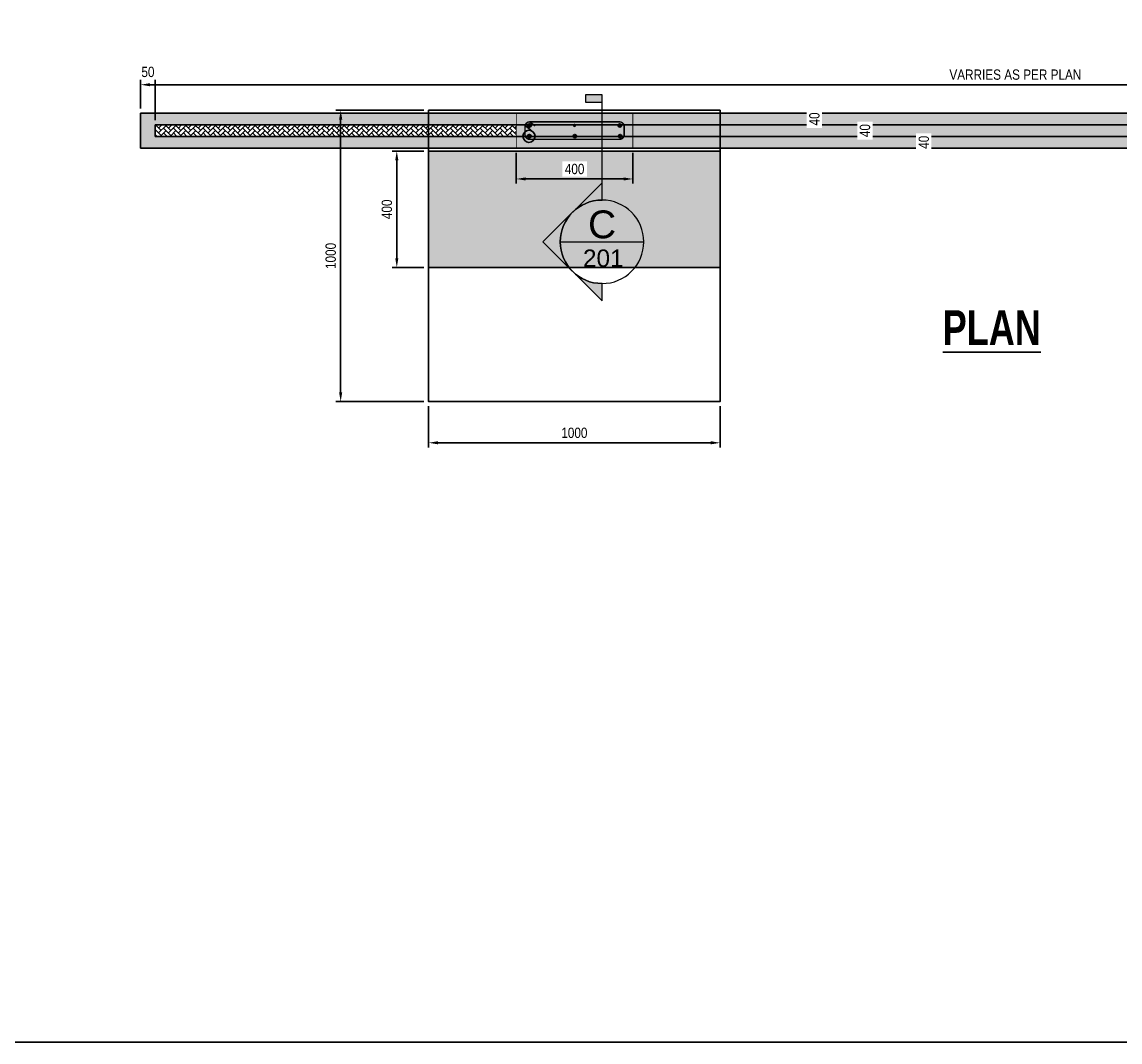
# Model space of a CAD drawing. Header units: centimetres. Extents: x -6122352 to 6876996, y -1694241 to 2592194.
# Drawn here: x 2989539 to 2993305, y -661811 to -658311 of the extents above; entities that cross this region are included whole.
import ezdxf
from ezdxf import colors
from ezdxf.entities.mleader import LeaderData, LeaderLine
from ezdxf.enums import TextEntityAlignment as Align
from ezdxf.math import Vec2, Vec3

# ---------------------------------------------------------------- set-up
doc = ezdxf.new("R2010")
doc.units = ezdxf.units.CM
doc.header["$MEASUREMENT"] = 0
doc.header["$PDMODE"] = 66
doc.header["$PDSIZE"] = 100
doc.linetypes.add('CENTER', pattern=[2, 1.25, -0.25, 0.25, -0.25])
doc.layers.get('Defpoints').update_dxf_attribs({"color": 255, "linetype": 'CENTER'})
doc.layers.add('00-MI-DIM', color=7, linetype='Continuous')
doc.layers.add('SECTION', color=130, linetype='Continuous')
doc.layers.add('EFS-401_dim1-1', color=10, linetype='Continuous', lineweight=5)
doc.layers.add('EFS-501_text1', color=142, linetype='Continuous', lineweight=13)
doc.styles.add('AR_TXT_1', font='swissc.ttf')
doc.styles.add('EFS-Arial', font='arial.ttf')
doc.styles.add('JWC 2.5MM', font='GOTHIC.TTF', dxfattribs={"width": 0.8, "height": 2.5})
doc.styles.add('JWC STD', font='swissc.ttf', dxfattribs={"width": 0.9})
doc.dimstyles.new('JWC Swis', dxfattribs={"dimscale": 25, "dimtxt": 2.2, "dimasz": 2, "dimexe": 1, "dimexo": 1, "dimgap": 1, "dimtad": 1, "dimdec": 0, "dimzin": 0, "dimdsep": 46, "dimtxsty": 'AR_TXT_1', "dimcen": 0, "dimclrd": 1, "dimclre": 1, "dimclrt": 7, "dimadec": 0, "dimazin": 0, "dimtfac": 1, "dimtdec": 0, "dimtix": 1, "dimtofl": 0, "dimtmove": 0, "dimatfit": 3, "dimfxl": 1, "dimtfill": 1, "dimtfillclr": 256, "dimtolj": 1, "dimtzin": 0, "dimlwd": -1, "dimlwe": -1, "dimarcsym": 0})
pattern_1 = [(45, (-6611461.967, -3485070.825), (0, 16.970562748), [36, -12]), (135, (-6611453.481, -3485062.34), (1e-15, 16.970562748), [36, -12])]
pattern_2 = [(50, (-6594583.742, -3489630.293), (14.345203652, -1.2550427), [1.5, -16.5]), (355, (-6594583.742, -3489630.293), (-2.775026672, 15.043842674), [1.2, -13.2]), (100.45144446, (-6594582.546, -3489630.398), (11.570176935, 13.78879982), [1.27480384, -14.02284224]), (46.1842, (-6594583.742, -3489626.293), (21.344826613, -3.310385616), [2.25, -24.75]), (96.6356355, (-6594581.963, -3489626.57), (18.693238913, 19.482372015), [1.91220684, -21.0342752]), (351.184164, (-6594583.742, -3489626.293), (18.6932389, 19.482372005), [1.8, -19.80000002]), (21, (-6594581.742, -3489627.293), (11.938141042, -8.052377813), [1.5, -16.5]), (326, (-6594581.742, -3489627.293), (4.866306638, 14.5030009), [1.2, -13.2]), (71.45144474, (-6594580.747, -3489627.964), (16.804447535, 6.450623056), [1.2748038, -14.02284224]), (37.5, (-6594583.7416, -3489630.2933), (0.2431971063, 6.6578770766), [0, -13.04, 0, -13.4, 0, -13.25]), (7.5, (-6594583.7416, -3489630.293), (5.261390749, 7.8882342376), [0, -7.64, 0, -12.74, 0, -5.05]), (327.5, (-6594588.2016, -3489630.2933), (10.6764487234, -0.4510974347), [0, -5, 0, -15.6, 0, -20.7]), (317.5, (-6594590.202, -3489630.293), (11.663723387, 2.002099647), [0, -6.5, 0, -10.36, 0, -14.7])]

# ---------------------------------------------------------------- blocks, each defined once
blk = doc.blocks.new('*U114')
at = {"layer": 'EFS-401_dim1-1'}
blk.add_hatch(color=256, dxfattribs=at).paths.add_polyline_path([(2.4, 21.14), (2.4, 20.07), (0, 20.07), (0, 21.14)])
h = blk.add_hatch(color=256, dxfattribs=at)
edge = h.paths.add_edge_path()
edge.add_line((0, 6), (0, 8.49))
edge.add_line((0, 8.49), (8.49, 0))
edge.add_line((8.49, 0), (0, -8.49))
edge.add_line((0, -8.49), (0, -6))
edge.add_arc((0, 0), 6, 270, 450)
for p, q in [((0, 6), (0, 21.14)), ((6, 0), (-6, 0))]:
    blk.add_line(p, q, dxfattribs=at)
blk.add_lwpolyline([(2.4, 21.14), (2.4, 20.07), (0, 20.07), (0, 21.14)], close=True, dxfattribs=at)
blk.add_lwpolyline([(0, 6), (0, 8.49), (8.49, 0), (0, -8.49), (0, -6, 1)], format="xyb", close=True, dxfattribs=at)
blk.add_circle((0, 0), 6, dxfattribs=at)
at = {"layer": 'EFS-501_text1', "style": 'EFS-Arial'}
for tag, height, p in [('SEC_NUMBER', 4, (0, 0.51)), ('SHEET_NUMBER', 2.5, (-0.17, -3.61))]:
    blk.add_attdef(tag, text='', height=height, dxfattribs=at).set_placement(p, align=Align.CENTER)
blk = doc.blocks.new('*D632')
at = {"layer": '00-MI-DIM', "color": 1, "ltscale": 20, "transparency": 16777216}
for p, q in [((2990917.1, -658753.4), (2990808.1, -658753.4)), ((2990824.1, -658785.4), (2990824.1, -659121.4)), ((2990917.1, -659153.4), (2990808.1, -659153.4))]:
    blk.add_line(p, q, dxfattribs=at)
for points in [[(2990818.8, -658785.4), (2990829.5, -658785.4), (2990824.1, -658753.4)], [(2990818.8, -659121.4), (2990829.5, -659121.4), (2990824.1, -659153.4)]]:
    blk.add_solid(points, dxfattribs=at)
at = {"layer": 'Defpoints', "color": 0, "ltscale": 20, "transparency": 16777216}
for p in [(2990933.1, -658753.4), (2990824.1, -659153.4), (2990933.1, -659153.4)]:
    blk.add_point(p, dxfattribs=at)
at = {"layer": '00-MI-DIM', "color": 7, "ltscale": 20, "transparency": 16777216, "insert": (2990790.1, -658953.4), "char_height": 35.2, "attachment_point": 5, "rotation": 90, "style": 'AR_TXT_1', "bg_fill": 3, "box_fill_scale": 1.25, "bg_fill_color": 256, "bg_fill_true_color": 13158600, "bg_fill_transparency": 0}
blk.add_mtext('\\A1;400', dxfattribs=at)
blk = doc.blocks.new('*D631')
at = {"layer": '00-MI-DIM', "color": 1, "ltscale": 20, "transparency": 16777216}
for p, q in [((2990917.1, -658613.4), (2990615.6, -658613.4)), ((2990631.6, -658645.4), (2990631.6, -659581.4)), ((2990917.1, -659613.4), (2990615.6, -659613.4))]:
    blk.add_line(p, q, dxfattribs=at)
for points in [[(2990626.3, -658645.4), (2990637, -658645.4), (2990631.6, -658613.4)], [(2990626.3, -659581.4), (2990637, -659581.4), (2990631.6, -659613.4)]]:
    blk.add_solid(points, dxfattribs=at)
at = {"layer": 'Defpoints', "color": 0, "ltscale": 20, "transparency": 16777216}
for p in [(2990933.1, -658613.4), (2990631.6, -659613.4), (2990933.1, -659613.4)]:
    blk.add_point(p, dxfattribs=at)
at = {"layer": '00-MI-DIM', "color": 7, "ltscale": 20, "transparency": 16777216, "insert": (2990597.6, -659113.4), "char_height": 35.2, "attachment_point": 5, "rotation": 90, "style": 'AR_TXT_1', "bg_fill": 3, "box_fill_scale": 1.25, "bg_fill_color": 256, "bg_fill_true_color": 13158600, "bg_fill_transparency": 0}
blk.add_mtext('\\A1;1000', dxfattribs=at)
blk = doc.blocks.new('*D627')
at = {"layer": '00-MI-DIM', "color": 1, "ltscale": 20, "transparency": 16777216}
for p, q in [((2989945.6, -658607.4), (2989945.6, -658509.9)), ((2989977.6, -658525.9), (2995913.6, -658525.9)), ((2995945.6, -658607.4), (2995945.6, -658509.9))]:
    blk.add_line(p, q, dxfattribs=at)
for points in [[(2989977.6, -658520.6), (2989977.6, -658531.2), (2989945.6, -658525.9)], [(2995913.6, -658520.6), (2995913.6, -658531.2), (2995945.6, -658525.9)]]:
    blk.add_solid(points, dxfattribs=at)
at = {"layer": 'Defpoints', "color": 0, "ltscale": 20, "transparency": 16777216}
for p in [(2995945.6, -658525.9), (2989945.6, -658623.4), (2995945.6, -658623.4)]:
    blk.add_point(p, dxfattribs=at)
at = {"layer": '00-MI-DIM', "color": 7, "ltscale": 20, "transparency": 16777216, "insert": (2992945.6, -658491.5), "char_height": 35.2, "attachment_point": 5, "style": 'AR_TXT_1', "bg_fill": 3, "box_fill_scale": 1.25, "bg_fill_color": 256, "bg_fill_true_color": 13158600, "bg_fill_transparency": 0}
blk.add_mtext('\\A1;VARRIES AS PER PLAN', dxfattribs=at)
blk = doc.blocks.new('*D625')
at = {"layer": '00-MI-DIM', "color": 1, "ltscale": 20, "transparency": 16777216}
for p, q in [((2989945.6, -658607.4), (2989945.6, -658500.2)), ((2989995.6, -658647.4), (2989995.6, -658500.2))]:
    blk.add_line(p, q, dxfattribs=at)
at = {"layer": 'Defpoints', "color": 0, "ltscale": 20, "transparency": 16777216}
for p in [(2989945.6, -658623.4), (2989995.6, -658663.4)]:
    blk.add_point(p, dxfattribs=at)
at = {"layer": '00-MI-DIM', "color": 7, "ltscale": 20, "transparency": 16777216, "insert": (2989970.6, -658482.2), "char_height": 35.2, "attachment_point": 5, "style": 'AR_TXT_1', "bg_fill": 3, "box_fill_scale": 1.25, "bg_fill_color": 256, "bg_fill_true_color": 13158600, "bg_fill_transparency": 0}
blk.add_mtext('\\A1;50', dxfattribs=at)
at = {"layer": 'Defpoints', "color": 0, "ltscale": 20, "transparency": 16777216}
blk.add_point((2989945.6, -658516.2), dxfattribs=at)
blk = doc.blocks.new('*D622')
at = {"layer": '00-MI-DIM', "color": 1, "ltscale": 20, "transparency": 16777216}
for p, q in [((2992286.7, -658623.4), (2992274.6, -658623.4)), ((2992286.7, -658663.4), (2992274.6, -658663.4))]:
    blk.add_line(p, q, dxfattribs=at)
at = {"layer": 'Defpoints', "color": 0, "ltscale": 20, "transparency": 16777216}
for p in [(2992302.7, -658623.4), (2992302.7, -658663.4)]:
    blk.add_point(p, dxfattribs=at)
at = {"layer": '00-MI-DIM', "color": 7, "ltscale": 20, "transparency": 16777216, "insert": (2992256.5, -658643.4), "char_height": 35.2, "attachment_point": 5, "rotation": 90, "style": 'AR_TXT_1', "bg_fill": 3, "box_fill_scale": 1.25, "bg_fill_color": 256, "bg_fill_true_color": 13158600, "bg_fill_transparency": 0}
blk.add_mtext('\\A1;40', dxfattribs=at)
at = {"layer": 'Defpoints', "color": 0, "ltscale": 20, "transparency": 16777216}
blk.add_point((2992290.6, -658663.4), dxfattribs=at)
blk = doc.blocks.new('*D621')
at = {"layer": '00-MI-DIM', "color": 1, "ltscale": 20, "transparency": 16777216}
for p, q in [((2992461.5, -658663.4), (2992480.1, -658663.4)), ((2992461.5, -658703.4), (2992480.1, -658703.4))]:
    blk.add_line(p, q, dxfattribs=at)
at = {"layer": '00-MI-DIM', "color": 7, "ltscale": 20, "transparency": 16777216, "insert": (2992430, -658683.4), "char_height": 35.2, "attachment_point": 5, "rotation": 90, "style": 'AR_TXT_1', "bg_fill": 3, "box_fill_scale": 1.25, "bg_fill_color": 256, "bg_fill_true_color": 13158600, "bg_fill_transparency": 0}
blk.add_mtext('\\A1;40', dxfattribs=at)
at = {"layer": 'Defpoints', "color": 0, "ltscale": 20, "transparency": 16777216}
for p in [(2992445.5, -658663.4), (2992445.5, -658703.4), (2992464.1, -658703.4)]:
    blk.add_point(p, dxfattribs=at)
blk = doc.blocks.new('*D620')
at = {"layer": '00-MI-DIM', "color": 1, "ltscale": 20, "transparency": 16777216}
for p, q in [((2992651.9, -658703.4), (2992681.8, -658703.4)), ((2992651.9, -658743.4), (2992681.8, -658743.4))]:
    blk.add_line(p, q, dxfattribs=at)
at = {"layer": '00-MI-DIM', "color": 7, "ltscale": 20, "transparency": 16777216, "insert": (2992631.7, -658723.4), "char_height": 35.2, "attachment_point": 5, "rotation": 90, "style": 'AR_TXT_1', "bg_fill": 3, "box_fill_scale": 1.25, "bg_fill_color": 256, "bg_fill_true_color": 13158600, "bg_fill_transparency": 0}
blk.add_mtext('\\A1;40', dxfattribs=at)
at = {"layer": 'Defpoints', "color": 0, "ltscale": 20, "transparency": 16777216}
for p in [(2992635.9, -658703.4), (2992635.9, -658743.4), (2992665.8, -658743.4)]:
    blk.add_point(p, dxfattribs=at)
blk = doc.blocks.new('*D609')
at = {"layer": '00-MI-DIM', "color": 1, "ltscale": 20, "transparency": 16777216}
for p, q in [((2990933.1, -659629.4), (2990933.1, -659770.5)), ((2991933.1, -659629.4), (2991933.1, -659770.5)), ((2991901.1, -659754.5), (2990965.1, -659754.5))]:
    blk.add_line(p, q, dxfattribs=at)
for points in [[(2990965.1, -659749.1), (2990965.1, -659759.8), (2990933.1, -659754.5)], [(2991901.1, -659749.1), (2991901.1, -659759.8), (2991933.1, -659754.5)]]:
    blk.add_solid(points, dxfattribs=at)
at = {"layer": 'Defpoints', "color": 0, "ltscale": 20, "transparency": 16777216}
for p in [(2990933.1, -659613.4), (2991933.1, -659613.4), (2990933.1, -659754.5)]:
    blk.add_point(p, dxfattribs=at)
at = {"layer": '00-MI-DIM', "color": 7, "ltscale": 20, "transparency": 16777216, "insert": (2991433.1, -659720.4), "char_height": 35.2, "attachment_point": 5, "style": 'AR_TXT_1', "bg_fill": 3, "box_fill_scale": 1.25, "bg_fill_color": 256, "bg_fill_true_color": 13158600, "bg_fill_transparency": 0}
blk.add_mtext('\\A1;1000', dxfattribs=at)
blk = doc.blocks.new('*D607')
at = {"layer": '00-MI-DIM', "color": 1, "ltscale": 20, "transparency": 16777216}
for p, q in [((2991233.9, -658759.4), (2991233.9, -658865.3)), ((2991633.9, -658759.4), (2991633.9, -658865.3)), ((2991265.9, -658849.3), (2991601.9, -658849.3))]:
    blk.add_line(p, q, dxfattribs=at)
for points in [[(2991265.9, -658844), (2991265.9, -658854.6), (2991233.9, -658849.3)], [(2991601.9, -658844), (2991601.9, -658854.6), (2991633.9, -658849.3)]]:
    blk.add_solid(points, dxfattribs=at)
at = {"layer": 'Defpoints', "color": 0, "ltscale": 20, "transparency": 16777216}
for p in [(2991233.9, -658743.4), (2991633.9, -658743.4), (2991633.9, -658849.3)]:
    blk.add_point(p, dxfattribs=at)
at = {"layer": '00-MI-DIM', "color": 7, "ltscale": 20, "transparency": 16777216, "insert": (2991433.9, -658815.3), "char_height": 35.2, "attachment_point": 5, "style": 'AR_TXT_1', "bg_fill": 3, "box_fill_scale": 1.25, "bg_fill_color": 256, "bg_fill_true_color": 13158600, "bg_fill_transparency": 0}
blk.add_mtext('\\A1;400', dxfattribs=at)
blk = doc.blocks.new('_Open90')
at = {"color": 0, "linetype": 'ByBlock', "lineweight": -2}
for p, q in [((0, 0), (-1, 0)), ((-0.5, 0.5), (0, 0)), ((0, 0), (-0.5, -0.5))]:
    blk.add_line(p, q, dxfattribs=at)

msp = doc.modelspace()

# ---------------------------------------------------------------- hatches: boundary and pattern name
at = {"ltscale": 20, "true_color": 0x5f310c}
h = msp.add_hatch(dxfattribs=at)
h.set_pattern_fill('AR-CONC', color=48, scale=10)
h.set_pattern_definition([(50, (-6611461.967, -3485744.25), (71.72601826, -6.2752135), [7.5, -82.5]), (355, (-6611461.97, -3485744.25), (-13.87513336, 75.21921337), [6, -66]), (100.45144446, (-6611455.99, -3485744.775), (57.85088467, 68.9439991), [6.3740192, -70.1142112]), (46.1842, (-6611461.97, -3485724.25), (106.7241331, -16.5519281), [11.25, -123.75]), (96.6356355, (-6611453.07, -3485725.63), (93.4661946, 97.4118601), [9.5610342, -105.171376]), (351.184164, (-6611461.97, -3485724.25), (93.4661945, 97.41186), [9, -99.0000001]), (21, (-6611451.967, -3485729.25), (59.6907052, -40.26188907), [7.5, -82.5]), (326, (-6611451.97, -3485729.25), (24.3315332, 72.5150045), [6, -66]), (71.45144474, (-6611446.99, -3485732.61), (84.02223767, 32.2531153), [6.374019, -70.1142112]), (37.5, (-6611461.967, -3485744.252), (1.21598553, 33.28938538), [0, -65.2, 0, -67, 0, -66.25]), (7.5, (-6611461.967, -3485744.252), (26.30695374, 39.44117119), [0, -38.2, 0, -63.7, 0, -25.25]), (327.5, (-6611484.267, -3485744.252), (53.38224362, -2.25548717), [0, -25, 0, -78, 0, -103.5]), (317.5, (-6611494.267, -3485744.25), (58.31861693, 10.01049823), [0, -32.5, 0, -51.8, 0, -73.5])])
h.paths.add_polyline_path([(2990933.09436, -658753.37678), (2990933.09436, -659153.37678), (2991933.09436, -659153.37678), (2991933.09436, -658753.37678)])
h.paths.add_polyline_path([(2994933.09436, -659153.37678), (2994933.09436, -658753.37678), (2993933.09436, -658753.37678), (2993933.09436, -659153.37678)])
at = {"layer": 'SECTION', "ltscale": 20}
h = msp.add_hatch(dxfattribs=at)
h.set_pattern_fill('AR-CONC', color=8, scale=5)
h.set_pattern_definition([(50, (-6611461.967, -3485070.825), (35.86300913, -3.13760675), [3.75, -41.25]), (355, (-6611461.967, -3485070.825), (-6.93756668, 37.60960669), [3, -33]), (100.45144446, (-6611458.978, -3485071.086), (28.92544234, 34.47199955), [3.1870096, -35.0571056]), (46.1842, (-6611461.967, -3485060.825), (53.36206653, -8.27596404), [5.625, -61.875]), (96.6356355, (-6611457.52, -3485061.514), (46.73309728, 48.70593004), [4.7805171, -52.585688]), (351.184164, (-6611461.967, -3485060.825), (46.73309725, 48.70593), [4.5, -49.50000005]), (21, (-6611456.967, -3485063.325), (29.84535261, -20.13094453), [3.75, -41.25]), (326, (-6611456.967, -3485063.325), (12.1657666, 36.25750225), [3, -33]), (71.45144474, (-6611454.48, -3485065.002), (42.01111884, 16.12655764), [3.1870095, -35.0571056]), (37.5, (-6611461.967, -3485070.825), (0.607992766, 16.644692692), [0, -32.6, 0, -33.5, 0, -33.125]), (7.5, (-6611461.967, -3485070.825), (13.153476872, 19.720585594), [0, -19.1, 0, -31.85, 0, -12.625]), (327.5, (-6611473.117, -3485070.825), (26.691121809, -1.127743587), [0, -12.5, 0, -39, 0, -51.75]), (317.5, (-6611478.117, -3485070.825), (29.159308467, 5.005249117), [0, -16.25, 0, -25.9, 0, -36.75])])
h.paths.add_polyline_path([(2989945.62954, -658623.39021), (2989945.62954, -658743.37678), (2995945.62954, -658743.37678), (2995945.62954, -658623.39021)])
h.paths.add_polyline_path([(2995895.62954, -658663.39021), (2995895.62954, -658703.37678), (2989995.62954, -658703.37678), (2989995.62954, -658663.39021)], flags=16)
h = msp.add_hatch(dxfattribs=at)
h.set_pattern_fill('AR-CONC', color=8, scale=2)
h.set_pattern_definition(pattern_2)
h.paths.add_polyline_path([(2991233.94449, -658623.39021), (2991233.94449, -658743.39021), (2991633.94449, -658743.39021), (2991633.94449, -658623.39021)])
h.paths.add_polyline_path([(2991587.94449, -658653.39021, -0.4142135624), (2991603.94449, -658669.39021), (2991603.94449, -658697.39021, -0.4142135624), (2991587.94449, -658713.39021), (2991279.94449, -658713.39021, -0.4142135624), (2991263.94449, -658697.39021), (2991263.94449, -658669.39021, -0.4142135624), (2991279.94449, -658653.39021)], flags=16)
h = msp.add_hatch(dxfattribs=at)
h.set_pattern_fill('AR-HBONE', color=8, scale=3)
h.set_pattern_definition(pattern_1)
h.paths.add_polyline_path([(2991233.94449, -658703.37678), (2991233.94449, -658663.39021), (2989995.62954, -658663.39021), (2989995.62954, -658703.37678)])
h = msp.add_hatch(dxfattribs=at)
h.set_pattern_fill('AR-CONC', color=8, scale=2)
h.set_pattern_definition(pattern_2)
h.paths.add_polyline_path([(2991587.94449, -658713.39021, 0.4142135624), (2991603.94449, -658697.39021), (2991603.94449, -658669.39021, 0.4142135624), (2991587.94449, -658653.39021), (2991279.94449, -658653.39021, 0.4142135624), (2991263.94449, -658669.39021), (2991263.94449, -658697.39021, 0.4142135624), (2991279.94449, -658713.39021)])
at = {"layer": 'SECTION', "ltscale": 20, "true_color": 0xf4aa43}
h = msp.add_hatch(color=43, dxfattribs=at)
h.dxf.hatch_style = 1
h.paths.add_polyline_path([(2991284.19178, -658665.60808, 1), (2991272.19178, -658665.60808, 1)])
h = msp.add_hatch(color=43, dxfattribs=at)
h.dxf.hatch_style = 1
h.paths.add_polyline_path([(2991439.56245, -658665.60808, 1), (2991427.56245, -658665.60808, 1)])
h = msp.add_hatch(color=43, dxfattribs=at)
h.dxf.hatch_style = 1
h.paths.add_polyline_path([(2991594.82536, -658665.60808, 1), (2991582.82536, -658665.60808, 1)])
at = {"layer": 'SECTION', "ltscale": 20}
h = msp.add_hatch(dxfattribs=at)
h.set_pattern_fill('AR-HBONE', color=8, scale=3)
h.set_pattern_definition(pattern_1)
h.paths.add_polyline_path([(2991633.94449, -658663.39021), (2991633.94449, -658703.37678), (2994233.94449, -658703.37678), (2994233.94449, -658663.39021)])
h.paths.add_polyline_path([(2994633.94449, -658663.39021), (2994633.94449, -658703.37678), (2995895.62954, -658703.37678), (2995895.62954, -658663.39021)])
at = {"layer": 'SECTION', "ltscale": 20, "true_color": 0xf4aa43}
h = msp.add_hatch(color=43, dxfattribs=at)
h.dxf.hatch_style = 1
h.paths.add_polyline_path([(2991285.46566, -658702.72511, 1), (2991273.46566, -658702.72511, 1)])
h = msp.add_hatch(color=43, dxfattribs=at)
h.dxf.hatch_style = 1
h.paths.add_polyline_path([(2991440.83634, -658702.72511, 1), (2991428.83634, -658702.72511, 1)])
h = msp.add_hatch(color=43, dxfattribs=at)
h.dxf.hatch_style = 1
h.paths.add_polyline_path([(2991596.09925, -658702.72511, 1), (2991584.09925, -658702.72511, 1)])

# ---------------------------------------------------------------- linework, layer by layer
at = {"layer": 'Defpoints'}
msp.add_lwpolyline([(2989228.91841, -653742.22545), (3001696.72694, -653742.22545), (3001696.72694, -661810.59624), (2989228.91841, -661810.59624)], close=True, dxfattribs=at)
at = {"layer": 'SECTION', "color": 0, "ltscale": 20}
for points in [[(2989945.62954, -658623.39021), (2995945.62954, -658623.39021), (2995945.62954, -658743.37678), (2989945.62954, -658743.37678)], [(2990933.09436, -658613.37678), (2991933.09436, -658613.37678), (2991933.09436, -659613.37678), (2990933.09436, -659613.37678)], [(2989995.62954, -658663.39021), (2995895.62954, -658663.39021), (2995895.62954, -658703.37678), (2989995.62954, -658703.37678)]]:
    msp.add_lwpolyline(points, close=True, dxfattribs=at)
at = {"layer": 'SECTION', "color": 5, "ltscale": 20, "const_width": 3}
msp.add_lwpolyline([(2991233.94449, -658623.39021), (2991633.94449, -658623.39021), (2991633.94449, -658743.39021), (2991233.94449, -658743.39021)], close=True, dxfattribs=at)
at = {"layer": 'SECTION', "color": 0, "ltscale": 20, "const_width": 5}
msp.add_lwpolyline([(2991279.94449, -658653.39021), (2991587.94449, -658653.39021, -0.4142135624), (2991603.94449, -658669.39021), (2991603.94449, -658697.39021, -0.4142135624), (2991587.94449, -658713.39021), (2991279.94449, -658713.39021, -0.4142135624), (2991263.94449, -658697.39021), (2991263.94449, -658669.39021, -0.4142135624)], format="xyb", close=True, dxfattribs=at)
for points in [[(2991264.15229, -658666.81988), (2991284.48501, -658681.4951)], [(2991279.94449, -658653.39021), (2991298.97172, -658667.64374)]]:
    msp.add_lwpolyline(points, dxfattribs=at)
at = {"layer": 'SECTION', "color": 38, "ltscale": 20, "true_color": 0x612b05}
msp.add_lwpolyline([(2990933.09436, -658753.37678), (2991933.09436, -658753.37678), (2991933.09436, -659153.37678), (2990933.09436, -659153.37678)], close=True, dxfattribs=at)
at = {"layer": 'SECTION', "color": 6, "ltscale": 20}
for centre in [(2991278.19178, -658665.60808), (2991279.06361, -658665.60808), (2991588.82536, -658665.60808), (2991277.78973, -658702.72511), (2991279.46566, -658702.72511), (2991434.83634, -658702.72511), (2991590.09925, -658702.72511)]:
    msp.add_circle(centre, 6, dxfattribs=at)
at = {"layer": 'SECTION', "color": 3, "ltscale": 20}
msp.add_circle((2991277.49348, -658702.94331), 20.72541, dxfattribs=at)

# ---------------------------------------------------------------- block references
at = {"transparency": 33554623}
ref = msp.add_blockref('*U114', (2991528.10363, -659064.89781), dxfattribs=dict(at, xscale=-23.87144419262978, yscale=23.87144419262978, zscale=23.87144419262978))
ref.add_attrib('SEC_NUMBER', 'C', dxfattribs={"layer": 'EFS-501_text1', "height": 95.48578, "style": 'EFS-Arial'}).set_placement((2991528.14444, -659052.78283), align=Align.CENTER)
ref.add_attrib('SHEET_NUMBER', '201', dxfattribs={"layer": 'EFS-501_text1', "height": 59.67861, "style": 'EFS-Arial'}).set_placement((2991532.27102, -659150.97835), align=Align.CENTER)

# ---------------------------------------------------------------- texts
at = {"layer": 'SECTION', "color": 0, "insert": (2992696.33025, -659299.502), "char_height": 120, "attachment_point": 1, "style": 'JWC STD'}
msp.add_mtext_dynamic_manual_height_columns('{\\fSwis721 Cn BT|b1|i0|c0|p34;\\LPLAN}', width=1995.6601303, gutter_width=10, heights=[0], dxfattribs=at)

# ---------------------------------------------------------------- leaders
at = {"layer": 'SECTION', "color": 0, "ltscale": 20}
ml = msp.add_multileader_mtext('Standard', dxfattribs=at)
ml.set_content('4mm %%C GI mesh \\P@ 100mm, 2 layers  kept center of the \\Ppanel with cover 50 mm', style='JWC 2.5MM')
ml.set_leader_properties()
ml.set_arrow_properties(name='OPEN90')
ml.build(insert=Vec2(0, 0))
ml.multileader.update_dxf_attribs({"text_right_attachment_type": 6, "dogleg_length": 0.36, "arrow_head_size": 40, "scale": 20})
ctx = ml.context
ctx.base_point, ctx.scale, ctx.char_height, ctx.arrow_head_size, ctx.landing_gap_size, ctx.plane_origin = Vec3(2992327.2514, -657445.74601), 20, 50, 40, 1.8, Vec3(2991851.10333, -658213.8295)
ctx.right_attachment = 6
notes = []
notes.append((ctx, [(0, (1, 1, 0), (2992209.00903, -657445.74601), (1, 0), 118.24237, [(0, [(2992081.52416, -656859.62618)], 0, [])])]))
ctx.mtext.insert, ctx.mtext.flow_direction = Vec3(2992329.0514, -657413.98191), 5
for ctx, leaders in notes:
    for number, flags, end, landing, length, lines in leaders:
        leader = LeaderData()
        leader.index, (leader.has_last_leader_line, leader.has_dogleg_vector, leader.attachment_direction) = number, flags
        leader.last_leader_point, leader.dogleg_vector, leader.dogleg_length = Vec3(end), Vec3(landing), length
        for number, points, colour, breaks in lines:
            line = LeaderLine()
            line.index, line.vertices, line.color, line.breaks = number, Vec3.list(points), colors.encode_raw_color(colour), breaks
            leader.lines.append(line)
        ctx.leaders.append(leader)

# ---------------------------------------------------------------- next in the draw order: dimensions: what is measured, and where the dimension line sits
at = {"layer": '00-MI-DIM', "color": 6, "ltscale": 20}
for base, p1, p2, picture, middle in [((2992464.08226, -658703.37678), (2992445.49083, -658663.39021), (2992445.49083, -658703.37678), '*D621', (2992430.03655, -658683.38349)), ((2992665.77138, -658743.37678), (2992635.91239, -658703.37678), (2992635.91239, -658743.37678), '*D620', (2992631.72567, -658723.37678)), ((2990824.14014, -659153.37678), (2990933.09436, -658753.37678), (2990933.09436, -659153.37678), '*D632', (2990790.09442, -658953.37678))]:
    dim = msp.add_linear_dim(base=base, p1=p1, p2=p2, angle=90, dimstyle='JWC Swis', dxfattribs=at)
    dim.commit()
    dim.dimension.update_dxf_attribs({"geometry": picture, "text_midpoint": middle})
at = {"layer": '00-MI-DIM', "color": 0, "ltscale": 20}
dim = msp.add_linear_dim(base=(2991633.94449, -658849.29843), p1=(2991233.94449, -658743.37678), p2=(2991633.94449, -658743.39021), dimstyle='JWC Swis', dxfattribs=at)
dim.commit()
dim.dimension.update_dxf_attribs({"geometry": '*D607', "text_midpoint": (2991433.94449, -658815.25271)})

# ---------------------------------------------------------------- next in the draw order: dimensions: what is measured, and where the dimension line sits
at = {"layer": '00-MI-DIM', "color": 6, "ltscale": 20}
dim = msp.add_linear_dim(base=(2990631.63583, -659613.37678), p1=(2990933.09436, -658613.37678), p2=(2990933.09436, -659613.37678), angle=90, dimstyle='JWC Swis', dxfattribs=at)
dim.commit()
dim.dimension.update_dxf_attribs({"geometry": '*D631', "text_midpoint": (2990597.56726, -659113.37678)})

# ---------------------------------------------------------------- next in the draw order: dimensions: what is measured, and where the dimension line sits
dim = msp.add_linear_dim(base=(2995945.62954, -658525.9088), p1=(2989945.62954, -658623.39021), p2=(2995945.62954, -658623.39021), text='VARRIES AS PER PLAN', dimstyle='JWC Swis', dxfattribs=at)
dim.commit()
dim.dimension.update_dxf_attribs({"geometry": '*D627', "text_midpoint": (2992945.62954, -658491.48594)})
at = {"layer": '00-MI-DIM', "color": 0, "ltscale": 20}
dim = msp.add_linear_dim(base=(2990933.09436, -659754.46475), p1=(2991933.09436, -659613.37678), p2=(2990933.09436, -659613.37678), dimstyle='JWC Swis', dxfattribs=at)
dim.commit()
dim.dimension.update_dxf_attribs({"geometry": '*D609', "text_midpoint": (2991433.09436, -659720.39618)})

# ---------------------------------------------------------------- next in the draw order: dimensions: what is measured, and where the dimension line sits
at = {"layer": '00-MI-DIM', "color": 6, "ltscale": 20}
dim = msp.add_linear_dim(base=(2989945.62954, -658516.19601), p1=(2989995.62954, -658663.39021), p2=(2989945.62954, -658623.39021), dimstyle='JWC Swis', dxfattribs=at)
dim.commit()
dim.dimension.update_dxf_attribs({"geometry": '*D625', "text_midpoint": (2989970.62954, -658482.1503)})
dim = msp.add_linear_dim(base=(2992290.56206, -658663.39021), p1=(2992302.67497, -658623.39021), p2=(2992302.67497, -658663.39021), angle=90, dimstyle='JWC Swis', dxfattribs=at)
dim.commit()
dim.dimension.update_dxf_attribs({"geometry": '*D622', "text_midpoint": (2992256.51635, -658643.39021)})

doc.saveas('drawing.dxf')
